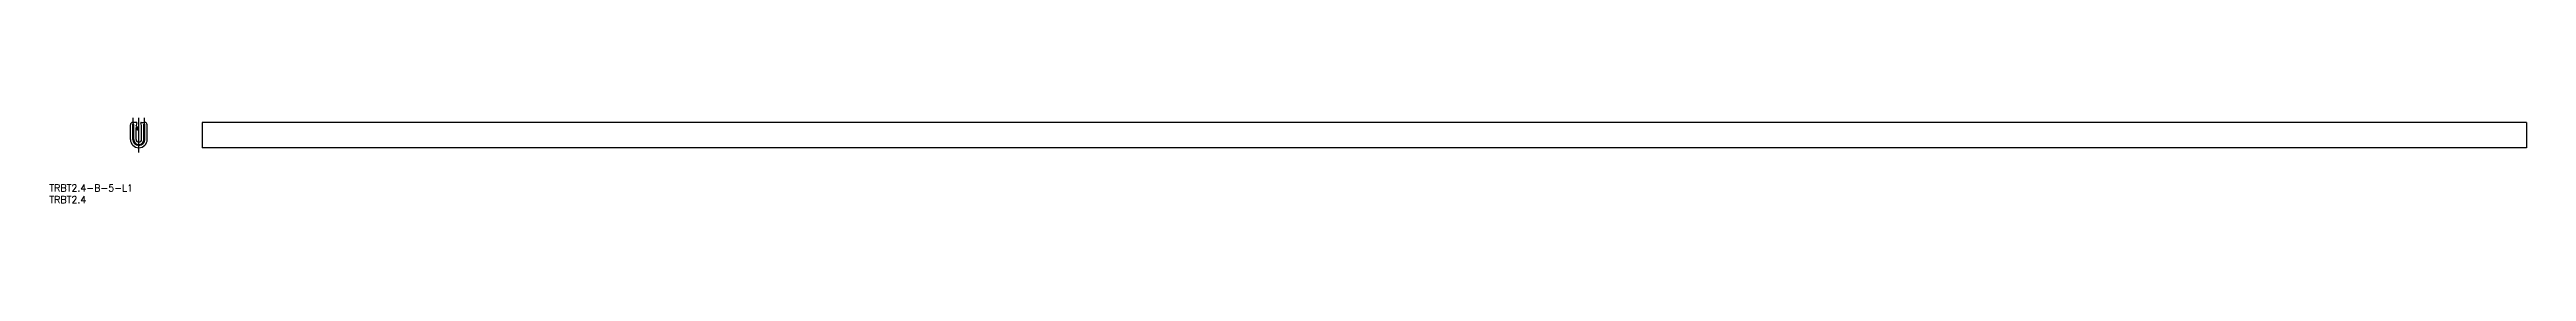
# Model space of a CAD drawing. Extents: x -38 to 1027, y -27 to 10.
import ezdxf

# ---------------------------------------------------------------- set-up
doc = ezdxf.new("R2010")
doc.units = 0
doc.linetypes.add('CENTER', pattern=[50.8, 31.75, -6.35, 6.35, -6.35])
doc.layers.get('0').update_dxf_attribs({"linetype": 'CONTINUOUS'})
doc.layers.add('CENTER', color=1, linetype='CENTER')
doc.styles.get("Standard").update_dxf_attribs({"font": 'txt.shx', "height": 3, "bigfont": 'bigfont.shx'})

# ---------------------------------------------------------------- blocks, each defined once
blk = doc.blocks.new('*U5')
at = {"color": 7, "linetype": 'CONTINUOUS'}
blk.add_text('TRBT2.4-B-5-L1', height=3, dxfattribs=at).set_placement((-38.5, -21.9))
blk = doc.blocks.new('*U6')
at = {"color": 7, "linetype": 'CONTINUOUS'}
blk.add_text('TRBT2.4', height=3, dxfattribs=at).set_placement((-38.5, -26.9))

msp = doc.modelspace()

# ---------------------------------------------------------------- linework, layer by layer
at = {"color": 7, "linetype": 'CONTINUOUS'}
for p, q in [((-3.6, 0.6), (-3.6, 6.9)), ((-1, 7.9), (-2.6, 7.9)), ((-2.6, 0.6), (-2.6, 7.2)), ((-2.2, 7.2), (-2.6, 7.2)), ((-2.2, 0.6), (-2.2, 7.2)), ((-1.2, 0.6), (-1.2, 5.6)), ((1, 7.9), (2.6, 7.9)), ((1.2, 0.6), (1.2, 6.6)), ((2.2, 7.2), (2.6, 7.2)), ((2.2, 0.6), (2.2, 7.2)), ((2.6, 0.6), (2.6, 7.2)), ((3.6, 0.6), (3.6, 6.9)), ((1027.3, 7.9), (27.3, 7.9)), ((27.3, 7.9), (27.3, -3)), ((1027.3, 7.9), (1027.3, -3)), ((1027.3, -3), (27.3, -3))]:
    msp.add_line(p, q, dxfattribs=at)
for centre, radius, start, end in [((-2.6, 6.9), 1, 90, 180), ((0, 0.6), 3.6, 180, 0), ((0, 0.6), 2.6, 180, 0), ((0, 0.6), 2.2, 180, 0), ((4.4, 5.6), 5.66, 158.1048, 169.5705), ((-0.9, 6.6), 0.33, 180, 220.7151), ((-1.2, 5.6), 0.033, 35.6652, 180), ((0, 0.6), 1.2, 180, 0), ((-2.1, 4.9), 1.75, 355.686, 54.2961), ((-1.9, 4.8), 1.08, 359.8526, 48.6873), ((-1, 7.7), 0.165, 335.2971, 85.468), ((-0.6, 4.8), 0.188, 179.8526, 355.686), ((1, 7.7), 0.165, 94.532, 204.7029), ((-4.4, 5.6), 5.66, 10.4295, 21.8952), ((2.6, 6.9), 1, 0, 90)]:
    msp.add_arc(centre, radius, start, end, dxfattribs=at)
at = {"layer": 'CENTER', "color": 1, "linetype": 'CENTER'}
for p, q in [((-2.4, 0.6), (-2.4, 9.9)), ((0, -5), (0, 9.9)), ((2.4, 0.6), (2.4, 9.9))]:
    msp.add_line(p, q, dxfattribs=at)
msp.add_arc((0, 0.6), 2.4, 180, 0, dxfattribs=at)

# ---------------------------------------------------------------- block references
at = {"color": 7, "linetype": 'CONTINUOUS'}
for name in ['*U5', '*U6']:
    msp.add_blockref(name, (0, 0), dxfattribs=at)

doc.saveas('drawing.dxf')
